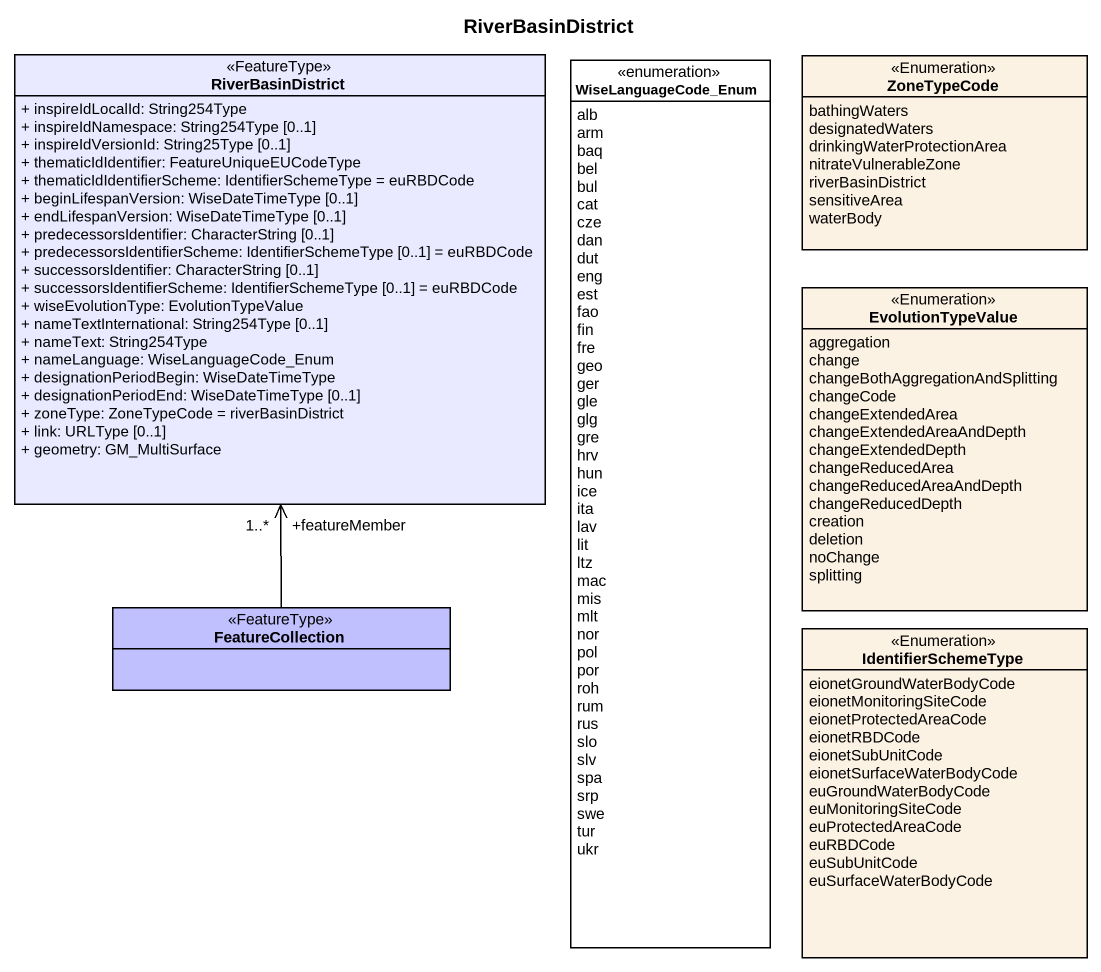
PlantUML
@startuml
title RiverBasinDistrict
hide circle
hide empty members
skinparam classAttributeIconSize 0
class RiverBasinDistrict <<FeatureType>> #E9E9FF {
  + inspireIdLocalId: String254Type
  + inspireIdNamespace: String254Type [0..1]
  + inspireIdVersionId: String25Type [0..1]
  + thematicIdIdentifier: FeatureUniqueEUCodeType
  + thematicIdIdentifierScheme: IdentifierSchemeType = euRBDCode
  + beginLifespanVersion: WiseDateTimeType [0..1]
  + endLifespanVersion: WiseDateTimeType [0..1]
  + predecessorsIdentifier: CharacterString [0..1]
  + predecessorsIdentifierScheme: IdentifierSchemeType [0..1] = euRBDCode
  + successorsIdentifier: CharacterString [0..1]
  + successorsIdentifierScheme: IdentifierSchemeType [0..1] = euRBDCode
  + wiseEvolutionType: EvolutionTypeValue
  + nameTextInternational: String254Type [0..1]
  + nameText: String254Type
  + nameLanguage: WiseLanguageCode_Enum
  + designationPeriodBegin: WiseDateTimeType
  + designationPeriodEnd: WiseDateTimeType [0..1]
  + zoneType: ZoneTypeCode = riverBasinDistrict
  + link: URLType [0..1]
  + geometry: GM_MultiSurface
}
enum WiseLanguageCode_Enum {
  alb
  arm
  baq
  bel
  bul
  cat
  cze
  dan
  dut
  eng
  est
  fao
  fin
  fre
  geo
  ger
  gle
  glg
  gre
  hrv
  hun
  ice
  ita
  lav
  lit
  ltz
  mac
  mis
  mlt
  nor
  pol
  por
  roh
  rum
  rus
  slo
  slv
  spa
  srp
  swe
  tur
  ukr
}
enum ZoneTypeCode <<Enumeration>> #FCF2E3 {
  bathingWaters
  designatedWaters
  drinkingWaterProtectionArea
  nitrateVulnerableZone
  riverBasinDistrict
  sensitiveArea
  waterBody
}
enum EvolutionTypeValue <<Enumeration>> #FCF2E3 {
  aggregation
  change
  changeBothAggregationAndSplitting
  changeCode
  changeExtendedArea
  changeExtendedAreaAndDepth
  changeExtendedDepth
  changeReducedArea
  changeReducedAreaAndDepth
  changeReducedDepth
  creation
  deletion
  noChange
  splitting
}
class FeatureCollection <<FeatureType>> #C0C0FF
enum IdentifierSchemeType <<Enumeration>> #FCF2E3 {
  eionetGroundWaterBodyCode
  eionetMonitoringSiteCode
  eionetProtectedAreaCode
  eionetRBDCode
  eionetSubUnitCode
  eionetSurfaceWaterBodyCode
  euGroundWaterBodyCode
  euMonitoringSiteCode
  euProtectedAreaCode
  euRBDCode
  euSubUnitCode
  euSurfaceWaterBodyCode
}
FeatureCollection -up-> "+featureMember\n1..*" RiverBasinDistrict
@enduml
